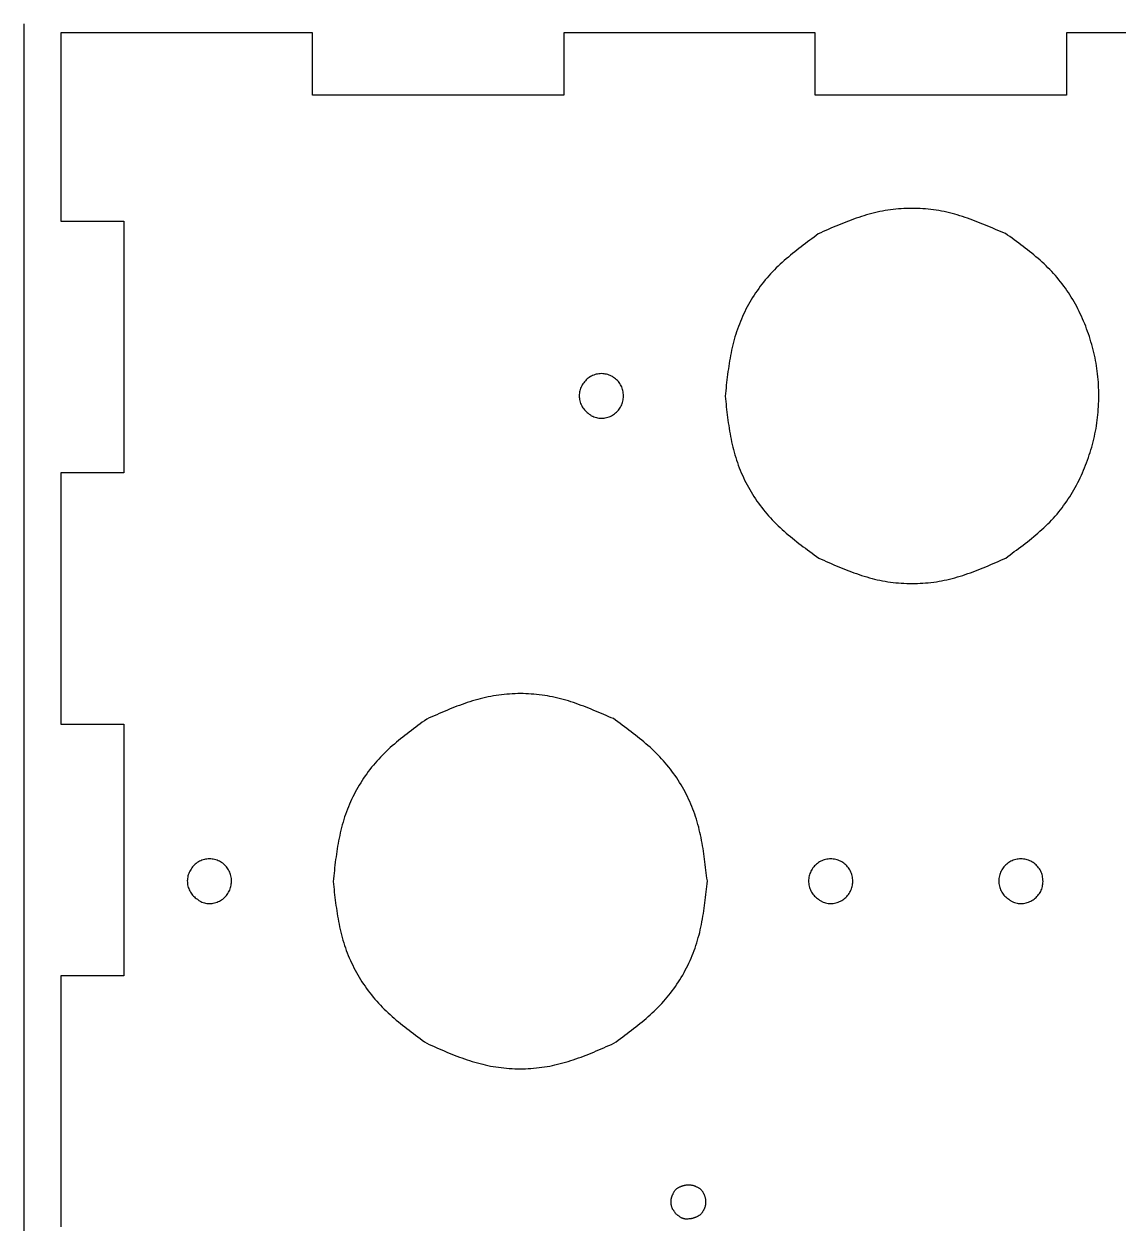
# Model space of a CAD drawing. Extents: x 610 to 1150, y 270 to 883.
# Drawn here: x 610.1 to 697.2, y 785.4 to 880.8 of the extents above; entities that cross this region are included whole.
import ezdxf

# ---------------------------------------------------------------- set-up
doc = ezdxf.new("R2010")
doc.units = 0
doc.layers.get('0').update_dxf_attribs({"linetype": 'CONTINUOUS'})

msp = doc.modelspace()

# ---------------------------------------------------------------- linework, layer by layer
at = {"color": 3}
msp.add_line((610.132298, 880.797563), (610.132298, 269.797587), dxfattribs=at)
at = {"color": 7}
for p, q in [((613.072771, 880.104822), (613.072771, 865.112075)), ((633.074848, 880.104822), (613.072771, 880.104822)), ((633.074848, 875.130761), (633.074848, 880.104822)), ((673.079001, 880.104822), (653.076925, 880.104822)), ((653.076925, 880.104822), (653.076925, 875.130761)), ((673.079001, 875.130761), (673.079001, 880.104822)), ((713.083181, 880.104822), (693.081105, 880.104822)), ((693.081105, 880.104822), (693.081105, 875.130761)), ((653.076925, 875.130761), (633.074848, 875.130761)), ((693.081105, 875.130761), (673.079001, 875.130761)), ((613.072771, 865.112075), (618.082101, 865.112075)), ((618.082101, 865.112075), (618.082101, 845.109998)), ((618.082101, 845.109998), (613.072771, 845.109998)), ((613.072771, 845.109998), (613.072771, 825.107921)), ((613.072771, 825.107921), (618.082101, 825.107921)), ((618.082101, 825.107921), (618.082101, 805.105845)), ((618.082101, 805.105845), (613.072771, 805.105845)), ((613.072771, 805.105845), (613.072771, 785.139037))]:
    msp.add_line(p, q, dxfattribs=at)
for points in [[(679.920363, 866.101287), (679.34931, 866.0629), (678.780656, 865.986404), (678.220359, 865.870635)], [(681.642511, 866.10154), (681.069258, 866.139954), (680.493602, 866.139821), (679.920363, 866.101287)], [(683.342057, 865.870635), (682.781981, 865.986789), (682.213438, 866.063282), (681.642511, 866.10154)], [(676.550569, 865.414312), (676.001346, 865.231059), (675.461392, 865.021732), (674.926776, 864.800039)], [(678.220359, 865.870635), (677.655019, 865.753824), (677.098186, 865.597029), (676.550569, 865.414312)], [(685.003937, 865.4145), (684.459003, 865.597178), (683.904804, 865.753927), (683.342057, 865.870635)], [(686.619903, 864.800186), (686.087931, 865.021896), (685.550595, 865.231245), (685.003937, 865.4145)], [(673.32599, 864.10679), (672.892326, 863.765837), (672.423393, 863.424883), (671.96257, 863.072983)], [(674.926776, 864.800039), (674.389588, 864.577279), (673.857789, 864.342035), (673.32599, 864.10679)], [(688.212904, 864.142059), (687.683709, 864.342084), (687.154514, 864.577377), (686.619903, 864.800186)], [(689.62361, 863.103603), (689.158994, 863.457362), (688.685949, 863.799711), (688.212904, 864.142059)], [(671.96257, 863.072983), (671.504007, 862.722809), (671.053475, 862.361795), (670.620895, 861.979638)], [(690.972215, 862.00518), (690.537964, 862.389834), (690.084942, 862.752344), (689.62361, 863.103603)], [(670.620895, 861.979638), (670.189647, 861.598658), (669.77624, 861.196664), (669.39325, 860.76722)], [(692.196602, 860.786825), (691.816191, 861.219362), (691.403459, 861.623191), (690.972215, 862.00518)], [(669.39325, 860.76722), (669.011748, 860.339445), (668.660428, 859.884433), (668.34116, 859.408147)], [(693.228962, 859.42983), (692.916139, 859.904912), (692.572117, 860.359856), (692.196602, 860.786825)], [(668.34116, 859.408147), (668.020608, 858.929943), (667.732368, 858.430293), (667.478813, 857.913437)], [(694.081247, 857.937845), (693.827771, 858.451858), (693.544208, 858.95107), (693.228962, 859.42983)], [(667.478813, 857.913437), (667.22625, 857.398602), (667.008101, 856.866695), (666.828485, 856.322325)], [(694.75351, 856.349762), (694.559739, 856.891166), (694.335646, 857.42196), (694.081247, 857.937845)], [(666.828485, 856.322325), (666.647451, 855.773658), (666.505559, 855.212331), (666.390902, 854.646045)], [(695.250257, 854.676025), (695.114779, 855.242656), (694.949684, 855.801646), (694.75351, 856.349762)], [(666.390902, 854.646045), (666.275898, 854.078045), (666.188294, 853.505057), (666.114151, 852.93053)], [(695.553617, 852.963089), (695.49083, 853.539269), (695.385246, 854.11144), (695.250257, 854.676025)], [(655.023977, 852.632307), (654.969761, 852.590464), (654.918029, 852.545426), (654.868955, 852.497666)], [(655.193591, 852.747593), (655.134756, 852.712706), (655.078128, 852.6741), (655.023977, 852.632307)], [(655.376056, 852.840975), (655.313402, 852.813614), (655.252395, 852.782461), (655.193591, 852.747593)], [(655.568727, 852.911703), (655.50318, 852.891968), (655.438793, 852.868373), (655.376056, 852.840975)], [(655.768478, 852.959259), (655.701042, 852.947329), (655.634304, 852.931447), (655.568727, 852.911703)], [(655.972744, 852.983196), (655.904267, 852.979195), (655.836023, 852.971209), (655.768478, 852.959259)], [(656.178319, 852.983231), (656.10987, 852.987214), (656.041191, 852.987195), (655.972744, 852.983196)], [(656.38255, 852.95926), (656.315025, 852.971261), (656.246787, 852.979248), (656.178319, 852.983231)], [(656.582242, 852.911462), (656.516691, 852.931289), (656.449976, 852.947276), (656.38255, 852.95926)], [(656.774889, 852.840599), (656.712139, 852.867981), (656.647772, 852.891641), (656.582242, 852.911462)], [(656.957436, 852.747593), (656.898539, 852.782233), (656.837519, 852.81327), (656.774889, 852.840599)], [(657.126004, 852.634473), (657.072074, 852.675409), (657.015797, 852.71327), (656.957436, 852.747593)], [(657.280861, 852.502644), (657.231703, 852.549368), (657.180031, 852.593464), (657.126004, 852.634473)], [(666.114151, 852.93053), (666.039644, 852.353186), (665.97873, 851.774287), (665.917815, 851.195388)], [(695.656347, 851.230684), (695.636301, 851.809482), (695.616255, 852.38828), (695.553617, 852.963089)], [(654.362605, 851.628175), (654.346265, 851.563189), (654.333694, 851.497255), (654.325089, 851.43079)], [(654.422728, 851.819937), (654.399063, 851.757229), (654.378948, 851.693176), (654.362605, 851.628175)], [(654.50546, 852.006356), (654.474418, 851.945833), (654.446745, 851.883577), (654.422728, 851.819937)], [(654.608354, 852.182397), (654.570895, 852.125643), (654.536495, 852.066865), (654.50546, 852.006356)], [(654.729751, 852.346485), (654.686411, 852.293993), (654.645851, 852.239208), (654.608354, 852.182397)], [(654.868955, 852.497666), (654.819839, 852.449864), (654.773386, 852.399336), (654.729751, 852.346485)], [(657.421277, 852.354317), (657.377068, 852.40614), (657.330232, 852.455717), (657.280861, 852.502644)], [(657.544797, 852.193106), (657.506599, 852.249038), (657.465236, 852.302787), (657.421277, 852.354317)], [(657.648702, 852.019618), (657.617727, 852.079555), (657.582831, 852.137413), (657.544797, 852.193106)], [(657.7283, 851.835601), (657.706267, 851.898728), (657.679412, 851.960194), (657.648702, 852.019618)], [(657.782096, 851.63903), (657.768108, 851.705552), (657.750696, 851.771434), (657.7283, 851.835601)], [(657.815755, 851.436373), (657.806815, 851.504272), (657.796196, 851.571976), (657.782096, 851.63903)], [(654.311656, 851.230684), (654.311444, 851.162134), (654.315886, 851.093574), (654.32433, 851.025528)], [(654.325089, 851.43079), (654.3165, 851.364444), (654.311862, 851.297569), (654.311656, 851.230684)], [(654.32433, 851.025528), (654.332789, 850.957366), (654.345263, 850.88972), (654.361688, 850.823047)], [(654.361688, 850.823047), (654.378163, 850.756168), (654.398613, 850.690267), (654.422728, 850.625741)], [(657.7283, 850.606135), (657.749939, 850.668788), (657.766963, 850.733011), (657.780826, 850.797839)], [(657.780826, 850.797839), (657.794793, 850.863152), (657.805552, 850.929079), (657.81475, 850.9952)], [(657.81475, 850.9952), (657.824014, 851.061798), (657.831693, 851.128593), (657.839372, 851.195388)], [(657.839372, 851.195388), (657.832068, 851.264017), (657.824765, 851.367943), (657.815755, 851.436373)], [(665.917815, 851.195388), (665.977797, 850.617366), (666.037778, 850.07464), (666.111374, 849.498155)], [(695.55164, 849.495437), (695.615116, 850.071138), (695.635732, 850.650911), (695.656347, 851.230684)], [(654.422728, 850.625741), (654.446411, 850.56237), (654.47363, 850.500325), (654.504367, 850.440065)], [(654.504367, 850.440065), (654.535002, 850.380004), (654.569132, 850.321715), (654.606837, 850.265801)], [(654.606837, 850.265801), (654.644288, 850.210265), (654.685265, 850.157071), (654.72975, 850.107025)], [(654.72975, 850.107025), (654.774463, 850.056722), (654.82272, 850.009599), (654.873024, 849.964877)], [(654.873024, 849.964877), (654.923629, 849.919889), (654.976306, 849.87733), (655.029909, 849.836007)], [(655.029909, 849.836007), (655.083845, 849.794429), (655.138718, 849.754102), (655.193591, 849.713775)], [(655.193591, 849.713775), (655.256133, 849.650055), (655.318675, 849.621632), (655.381894, 849.594739)], [(656.957436, 849.678479), (657.016075, 849.713262), (657.072463, 849.751835), (657.126375, 849.793577)], [(657.126375, 849.793577), (657.18049, 849.835476), (657.232109, 849.880568), (657.281161, 849.928277)], [(657.281161, 849.928277), (657.33046, 849.976226), (657.377167, 850.02682), (657.421277, 850.079587)], [(657.421277, 850.079587), (657.465217, 850.13215), (657.506579, 850.18687), (657.544785, 850.243734)], [(657.544785, 850.243734), (657.582799, 850.300313), (657.617687, 850.359015), (657.64866, 850.419764)], [(657.64866, 850.419764), (657.679373, 850.480001), (657.706236, 850.542252), (657.7283, 850.606135)], [(655.381894, 849.594739), (655.444658, 849.568041), (655.50809, 849.542852), (655.572697, 849.520883)], [(655.572697, 849.520883), (655.636834, 849.499074), (655.702129, 849.480439), (655.768478, 849.466812)], [(655.768478, 849.466812), (655.835238, 849.453101), (655.903066, 849.444461), (655.971126, 849.440348)], [(655.971126, 849.440348), (656.039749, 849.436201), (656.108609, 849.436655), (656.177185, 849.441189)], [(656.177185, 849.441189), (656.246059, 849.445742), (656.314647, 849.45441), (656.382549, 849.466812)], [(656.382549, 849.466812), (656.450152, 849.479159), (656.517075, 849.495208), (656.58287, 849.515033)], [(656.58287, 849.515033), (656.648367, 849.534769), (656.712745, 849.558248), (656.775477, 849.585544)], [(656.775477, 849.585544), (656.837968, 849.612735), (656.898826, 849.643714), (656.957436, 849.678479)], [(666.111374, 849.498155), (666.184606, 848.924516), (666.271318, 848.3524), (666.385477, 847.785246)], [(695.245285, 847.779957), (695.38131, 848.345334), (695.48801, 848.918339), (695.55164, 849.495437)], [(666.385477, 847.785246), (666.499281, 847.219852), (666.640361, 846.65939), (666.820653, 846.111579)], [(694.745677, 846.103747), (694.942681, 846.652692), (695.108755, 847.212482), (695.245285, 847.779957)], [(666.820653, 846.111579), (666.999468, 845.568254), (667.216854, 845.037373), (667.46862, 844.523531)], [(694.070984, 844.512663), (694.326171, 845.029536), (694.551023, 845.561348), (694.745677, 846.103747)], [(667.46862, 844.523531), (667.721397, 844.007627), (668.008829, 843.508899), (668.328466, 843.031528)], [(693.216233, 843.017941), (693.532376, 843.497552), (693.816737, 843.997693), (694.070984, 844.512663)], [(668.328466, 843.031528), (668.646844, 842.556038), (668.997175, 842.101738), (669.37756, 841.674516)], [(692.180913, 841.658826), (692.557546, 842.086356), (692.902536, 842.542042), (693.216233, 843.017941)], [(669.37756, 841.674516), (669.761838, 841.242921), (670.176789, 840.83896), (670.609719, 840.456161)], [(690.960982, 840.446426), (691.390557, 840.826595), (691.801768, 841.228444), (692.180913, 841.658826)], [(670.609719, 840.456161), (671.043979, 840.072186), (671.496327, 839.709503), (671.956768, 839.357738)], [(689.617761, 839.353088), (690.077207, 839.70276), (690.528405, 840.0636), (690.960982, 840.446426)], [(671.956768, 839.357738), (672.419483, 839.004235), (672.890371, 838.661758), (673.361259, 838.319282)], [(688.248173, 838.319282), (688.683978, 838.660108), (689.155052, 839.000934), (689.617761, 839.353088)], [(673.361259, 838.319282), (673.890454, 838.083989), (674.419649, 837.848696), (674.95426, 837.625887)], [(686.647387, 837.626033), (687.184575, 837.848793), (687.716374, 838.084037), (688.248173, 838.319282)], [(674.95426, 837.625887), (675.486232, 837.404177), (676.023567, 837.194828), (676.570225, 837.011572)], [(685.023593, 837.01176), (685.572817, 837.195013), (686.112771, 837.40434), (686.647387, 837.626033)], [(676.570225, 837.011572), (677.115159, 836.828894), (677.669358, 836.672145), (678.232106, 836.555437)], [(678.232106, 836.555437), (678.792181, 836.439283), (679.360725, 836.36279), (679.931652, 836.324532)], [(681.6538, 836.324785), (682.224852, 836.363172), (682.793506, 836.439668), (683.353804, 836.555437)], [(683.353804, 836.555437), (683.919144, 836.672248), (684.475977, 836.829043), (685.023593, 837.01176)], [(679.931652, 836.324532), (680.504905, 836.286118), (681.080561, 836.286251), (681.6538, 836.324785)], [(645.400882, 826.821393), (644.851659, 826.63814), (644.311705, 826.428813), (643.777089, 826.20712)], [(647.070672, 827.277716), (646.505331, 827.160908), (645.948499, 827.004111), (645.400882, 826.821393)], [(648.770676, 827.508356), (648.199623, 827.469971), (647.630969, 827.393483), (647.070672, 827.277716)], [(650.492824, 827.508616), (649.919571, 827.547026), (649.343915, 827.546889), (648.770676, 827.508356)], [(652.192369, 827.277717), (651.632294, 827.39387), (651.06375, 827.470361), (650.492824, 827.508616)], [(653.854244, 826.821582), (653.309312, 827.00426), (652.755115, 827.161009), (652.192369, 827.277717)], [(655.470204, 826.207267), (654.938233, 826.428976), (654.4009, 826.638326), (653.854244, 826.821582)], [(643.777089, 826.20712), (643.239901, 825.984361), (642.708102, 825.749116), (642.176303, 825.513872)], [(657.027921, 825.549141), (656.534018, 825.749164), (656.004819, 825.984457), (655.470204, 826.207267)], [(642.176303, 825.513872), (641.70737, 825.172916), (641.238436, 824.831961), (640.777614, 824.480058)], [(658.432431, 824.510684), (657.96971, 824.864188), (657.498816, 825.206664), (657.027921, 825.549141)], [(640.777614, 824.480058), (640.319051, 824.129882), (639.868521, 823.768865), (639.435939, 823.386708)], [(659.779478, 823.412262), (659.345222, 823.796239), (658.892873, 824.158921), (658.432431, 824.510684)], [(639.435939, 823.386708), (639.004692, 823.00573), (638.591284, 822.603742), (638.208294, 822.174301)], [(661.01162, 822.193906), (660.627346, 822.6255), (660.212403, 823.029463), (659.779478, 823.412262)], [(638.208294, 822.174301), (637.826791, 821.746528), (637.475471, 821.291515), (637.156204, 820.815229)], [(662.060714, 820.8369), (661.742335, 821.312387), (661.392004, 821.766683), (661.01162, 822.193906)], [(637.156204, 820.815229), (636.835651, 820.337024), (636.54741, 819.837373), (636.293849, 819.320519)], [(662.920567, 819.344902), (662.667787, 819.860804), (662.380354, 820.359531), (662.060714, 820.8369)], [(636.293849, 819.320519), (636.041279, 818.805684), (635.82312, 818.273778), (635.643503, 817.729407)], [(663.568553, 817.756844), (663.389735, 818.300174), (663.17234, 818.831057), (662.920567, 819.344902)], [(635.643503, 817.729407), (635.462469, 817.180741), (635.320589, 816.619412), (635.205937, 816.053126)], [(664.003724, 816.083177), (663.889923, 816.648571), (663.748846, 817.209034), (663.568553, 817.756844)], [(635.205937, 816.053126), (635.090939, 815.485125), (635.003334, 814.912138), (634.929186, 814.337611)], [(664.277821, 814.370275), (664.204588, 814.943911), (664.117879, 815.516025), (664.003724, 816.083177)], [(623.423391, 813.58947), (623.385927, 813.53272), (623.351523, 813.473944), (623.320484, 813.413436)], [(623.544794, 813.753539), (623.501457, 813.70105), (623.460891, 813.646275), (623.423391, 813.58947)], [(623.683999, 813.904739), (623.634883, 813.856931), (623.588433, 813.806394), (623.544794, 813.753539)], [(623.839013, 814.039387), (623.7848, 813.997541), (623.733069, 813.952502), (623.683999, 813.904739)], [(624.008609, 814.154674), (623.949779, 814.119789), (623.893158, 814.081181), (623.839013, 814.039387)], [(624.191091, 814.248057), (624.128432, 814.220696), (624.067416, 814.189545), (624.008609, 814.154674)], [(624.383763, 814.318785), (624.318216, 814.299048), (624.253829, 814.275452), (624.191091, 814.248057)], [(624.583496, 814.366341), (624.516065, 814.354411), (624.449333, 814.338529), (624.383763, 814.318785)], [(624.787779, 814.390277), (624.719297, 814.386276), (624.651046, 814.378292), (624.583496, 814.366341)], [(624.993362, 814.390312), (624.924911, 814.394294), (624.856229, 814.394276), (624.787779, 814.390277)], [(625.197593, 814.366341), (625.130069, 814.378342), (625.06183, 814.386328), (624.993362, 814.390312)], [(625.397285, 814.318544), (625.331734, 814.338371), (625.265019, 814.354357), (625.197593, 814.366341)], [(625.589934, 814.24768), (625.527183, 814.275062), (625.462816, 814.298722), (625.397285, 814.318544)], [(625.77248, 814.154674), (625.713583, 814.189314), (625.652563, 814.22035), (625.589934, 814.24768)], [(625.941047, 814.041554), (625.887117, 814.08249), (625.83084, 814.120351), (625.77248, 814.154674)], [(626.095898, 813.909725), (626.046743, 813.956451), (625.995073, 814.000545), (625.941047, 814.041554)], [(626.236295, 813.761398), (626.19209, 813.813219), (626.145262, 813.862799), (626.095898, 813.909725)], [(626.359821, 813.600187), (626.32162, 813.656119), (626.280254, 813.709866), (626.236295, 813.761398)], [(626.463739, 813.426699), (626.43276, 813.486636), (626.39786, 813.544494), (626.359821, 813.600187)], [(634.929186, 814.337611), (634.854675, 813.760267), (634.793754, 813.181368), (634.732833, 812.60247)], [(664.50666, 812.637765), (664.411404, 813.215781), (664.351418, 813.793797), (664.277821, 814.370275)], [(672.846526, 813.58947), (672.809062, 813.53272), (672.774657, 813.473944), (672.74362, 813.413436)], [(672.96793, 813.753539), (672.924592, 813.70105), (672.884026, 813.646275), (672.846526, 813.58947)], [(673.107133, 813.904739), (673.058018, 813.856931), (673.011568, 813.806394), (672.96793, 813.753539)], [(673.262148, 814.039387), (673.207934, 813.997542), (673.156203, 813.952502), (673.107133, 813.904739)], [(673.431744, 814.154675), (673.372914, 814.119788), (673.316293, 814.081181), (673.262148, 814.039387)], [(673.614209, 814.248056), (673.551555, 814.220696), (673.490546, 814.189544), (673.431744, 814.154675)], [(673.80688, 814.318784), (673.741333, 814.299048), (673.676946, 814.275453), (673.614209, 814.248056)], [(674.006631, 814.366341), (673.939195, 814.354411), (673.872457, 814.338529), (673.80688, 814.318784)], [(674.210896, 814.390277), (674.14242, 814.386276), (674.074175, 814.378291), (674.006631, 814.366341)], [(674.41648, 814.390312), (674.348028, 814.394294), (674.279346, 814.394276), (674.210896, 814.390277)], [(674.620729, 814.366341), (674.553198, 814.378343), (674.484954, 814.386329), (674.41648, 814.390312)], [(674.82042, 814.318544), (674.754869, 814.338371), (674.688155, 814.354358), (674.620729, 814.366341)], [(675.013069, 814.24768), (674.950318, 814.275062), (674.885951, 814.298722), (674.82042, 814.318544)], [(675.195615, 814.154674), (675.136719, 814.189315), (675.075699, 814.220351), (675.013069, 814.24768)], [(675.364171, 814.041554), (675.310244, 814.082488), (675.253972, 814.120351), (675.195615, 814.154674)], [(675.519026, 813.909725), (675.46987, 813.95645), (675.418197, 814.000544), (675.364171, 814.041554)], [(675.65943, 813.761397), (675.615223, 813.813219), (675.568394, 813.862799), (675.519026, 813.909725)], [(675.782956, 813.600186), (675.744755, 813.656118), (675.703389, 813.709866), (675.65943, 813.761397)], [(675.886873, 813.4267), (675.855894, 813.486636), (675.820994, 813.544493), (675.782956, 813.600186)], [(687.980216, 813.600216), (687.942703, 813.544366), (687.908267, 813.486443), (687.87724, 813.426741)], [(688.101779, 813.761397), (688.05838, 813.709922), (688.017757, 813.656107), (687.980216, 813.600216)], [(688.241395, 813.909713), (688.19218, 813.862888), (688.145566, 813.813333), (688.101779, 813.761397)], [(688.396503, 814.041548), (688.342363, 814.00058), (688.290579, 813.956509), (688.241395, 813.909713)], [(688.565593, 814.154674), (688.50707, 814.120338), (688.45061, 814.082492), (688.396503, 814.041548)], [(688.748351, 814.247667), (688.685662, 814.220323), (688.62458, 814.189282), (688.565593, 814.154674)], [(688.940929, 814.318512), (688.875424, 814.298691), (688.811083, 814.27503), (688.748351, 814.247667)], [(689.140479, 814.366315), (689.073102, 814.354316), (689.006434, 814.338334), (688.940929, 814.318512)], [(689.344681, 814.390374), (689.276221, 814.386362), (689.207994, 814.378338), (689.140479, 814.366315)], [(689.550288, 814.390374), (689.48183, 814.394385), (689.413139, 814.394385), (689.344681, 814.390374)], [(689.754578, 814.366314), (689.687033, 814.378335), (689.618777, 814.386361), (689.550288, 814.390374)], [(689.954281, 814.318512), (689.888725, 814.338335), (689.822005, 814.354315), (689.754578, 814.366314)], [(690.146924, 814.247668), (690.084175, 814.275044), (690.019809, 814.298698), (689.954281, 814.318512)], [(690.329464, 814.154675), (690.27057, 814.189313), (690.209552, 814.220344), (690.146924, 814.247668)], [(690.49802, 814.041554), (690.444093, 814.082489), (690.387821, 814.120352), (690.329464, 814.154675)], [(690.652875, 813.909725), (690.603719, 813.95645), (690.552046, 814.000544), (690.49802, 814.041554)], [(690.793279, 813.761397), (690.749072, 813.813219), (690.702243, 813.862799), (690.652875, 813.909725)], [(690.916805, 813.600186), (690.878604, 813.656118), (690.837238, 813.709866), (690.793279, 813.761397)], [(691.020722, 813.4267), (690.989743, 813.486636), (690.954843, 813.544493), (690.916805, 813.600186)], [(623.1267, 812.637764), (623.126488, 812.569215), (623.130927, 812.500655), (623.139368, 812.432609)], [(623.140132, 812.837872), (623.131544, 812.771526), (623.126907, 812.70465), (623.1267, 812.637764)], [(623.177641, 813.035255), (623.161307, 812.970269), (623.148736, 812.904336), (623.140132, 812.837872)], [(623.237746, 813.227019), (623.214084, 813.164311), (623.193979, 813.100257), (623.177641, 813.035255)], [(623.320484, 813.413436), (623.289439, 813.352914), (623.26176, 813.29066), (623.237746, 813.227019)], [(626.543344, 813.242682), (626.521311, 813.30581), (626.494452, 813.367276), (626.463739, 813.426699)], [(626.597134, 813.046111), (626.58315, 813.112633), (626.56574, 813.178516), (626.543344, 813.242682)], [(626.63078, 812.843455), (626.621844, 812.911354), (626.61123, 812.979057), (626.597134, 813.046111)], [(626.629786, 812.402281), (626.639046, 812.468878), (626.646718, 812.535674), (626.65439, 812.60247)], [(626.65439, 812.60247), (626.647088, 812.6711), (626.639786, 812.775025), (626.63078, 812.843455)], [(634.732833, 812.60247), (634.79282, 812.024448), (634.852807, 811.481721), (634.926403, 810.905236)], [(664.310319, 810.902624), (664.384828, 811.479968), (664.445744, 812.058866), (664.50666, 812.637765)], [(672.549835, 812.637765), (672.549626, 812.569216), (672.554063, 812.500655), (672.562502, 812.432609)], [(672.563249, 812.837871), (672.554665, 812.771526), (672.550039, 812.704651), (672.549835, 812.637765)], [(672.600758, 813.035255), (672.584419, 812.970269), (672.571848, 812.904336), (672.563249, 812.837871)], [(672.660881, 813.227018), (672.637215, 813.16431), (672.617101, 813.100257), (672.600758, 813.035255)], [(672.74362, 813.413436), (672.712575, 813.352914), (672.684898, 813.290659), (672.660881, 813.227018)], [(675.966478, 813.242682), (675.944448, 813.305811), (675.917587, 813.367276), (675.886873, 813.4267)], [(676.020257, 813.046111), (676.006274, 813.112632), (675.988871, 813.178516), (675.966478, 813.242682)], [(676.053909, 812.843455), (676.04497, 812.911353), (676.034351, 812.979056), (676.020257, 813.046111)], [(676.052909, 812.402281), (676.062169, 812.468879), (676.069847, 812.535674), (676.077524, 812.60247)], [(676.077524, 812.60247), (676.070221, 812.6711), (676.062918, 812.775024), (676.053909, 812.843455)], [(687.696134, 812.843279), (687.687812, 812.775111), (687.683612, 812.706436), (687.683684, 812.637765)], [(687.683684, 812.637765), (687.683756, 812.56917), (687.68809, 812.500581), (687.69651, 812.432503)], [(687.733402, 813.045988), (687.716929, 812.979246), (687.704466, 812.911517), (687.696134, 812.843279)], [(687.79473, 813.242681), (687.770347, 813.178437), (687.74987, 813.112706), (687.733402, 813.045988)], [(687.87724, 813.426741), (687.846217, 813.367048), (687.818601, 813.305577), (687.79473, 813.242681)], [(691.100328, 813.242682), (691.078297, 813.305811), (691.051436, 813.367276), (691.020722, 813.4267)], [(691.154106, 813.046111), (691.140124, 813.112632), (691.122721, 813.178516), (691.100328, 813.242682)], [(691.187758, 812.843455), (691.178819, 812.911353), (691.168201, 812.979056), (691.154106, 813.046111)], [(691.211374, 812.60247), (691.20407, 812.6711), (691.196767, 812.775024), (691.187758, 812.843455)], [(691.187781, 812.396762), (691.196789, 812.465198), (691.204081, 812.533834), (691.211374, 812.60247)], [(623.139368, 812.432609), (623.147822, 812.364448), (623.160292, 812.296802), (623.176712, 812.230128)], [(623.176712, 812.230128), (623.193183, 812.163249), (623.213628, 812.097347), (623.237746, 812.032821)], [(623.237746, 812.032821), (623.261432, 811.96945), (623.28866, 811.907407), (623.319403, 811.847146)], [(623.319403, 811.847146), (623.350043, 811.787086), (623.384173, 811.728797), (623.42188, 811.672882)], [(623.42188, 811.672882), (623.459331, 811.617346), (623.50031, 811.564152), (623.544794, 811.514106)], [(626.236295, 811.486669), (626.280233, 811.53923), (626.321601, 811.593944), (626.359809, 811.650803)], [(626.359809, 811.650803), (626.397829, 811.707383), (626.432721, 811.766087), (626.463698, 811.826839)], [(626.463698, 811.826839), (626.494413, 811.887078), (626.521278, 811.94933), (626.543344, 812.013216)], [(626.543344, 812.013216), (626.564984, 812.075869), (626.582007, 812.140092), (626.59587, 812.204921)], [(626.59587, 812.204921), (626.609836, 812.270233), (626.620593, 812.336159), (626.629786, 812.402281)], [(672.562502, 812.432609), (672.570956, 812.364447), (672.583426, 812.296802), (672.599847, 812.230128)], [(672.599847, 812.230128), (672.616318, 812.163249), (672.636763, 812.097347), (672.660881, 812.032821)], [(672.660881, 812.032821), (672.684567, 811.96945), (672.711795, 811.907407), (672.742538, 811.847146)], [(672.742538, 811.847146), (672.773178, 811.787086), (672.807308, 811.728797), (672.845015, 811.672882)], [(672.845015, 811.672882), (672.882466, 811.617346), (672.923445, 811.564152), (672.967929, 811.514106)], [(675.65943, 811.486669), (675.703367, 811.53923), (675.744733, 811.593944), (675.782938, 811.650804)], [(675.782938, 811.650804), (675.820955, 811.707384), (675.855843, 811.766089), (675.88682, 811.826839)], [(675.88682, 811.826839), (675.917538, 811.887079), (675.944411, 811.94933), (675.966478, 812.013216)], [(675.966478, 812.013216), (675.988119, 812.075867), (676.005139, 812.140092), (676.018998, 812.204921)], [(676.018998, 812.204921), (676.032961, 812.270233), (676.043715, 812.33616), (676.052909, 812.402281)], [(687.69651, 812.432503), (687.704939, 812.364359), (687.717462, 812.296727), (687.733873, 812.230058)], [(687.733873, 812.230058), (687.750327, 812.163211), (687.770688, 812.097331), (687.794729, 812.032822)], [(687.794729, 812.032822), (687.818344, 811.969458), (687.845509, 811.907416), (687.876223, 811.847175)], [(687.876223, 811.847175), (687.906852, 811.787099), (687.941011, 811.728813), (687.978746, 811.672906)], [(687.978746, 811.672906), (688.016238, 811.61736), (688.057259, 811.564161), (688.101779, 811.514106)], [(690.793279, 811.478837), (690.837247, 811.530384), (690.878629, 811.584142), (690.91684, 811.640089)], [(690.91684, 811.640089), (690.954875, 811.695776), (690.989768, 811.753632), (691.02074, 811.813565)], [(691.02074, 811.813565), (691.051446, 811.87298), (691.078299, 811.934436), (691.100328, 811.997553)], [(691.100328, 811.997553), (691.122721, 812.061714), (691.140129, 812.127591), (691.154117, 812.194105)], [(691.154117, 812.194105), (691.168219, 812.26116), (691.178845, 812.328863), (691.187781, 812.396762)], [(623.544794, 811.514106), (623.589506, 811.463804), (623.63776, 811.416681), (623.688061, 811.371958)], [(623.688061, 811.371958), (623.738663, 811.326968), (623.791335, 811.284407), (623.844934, 811.24308)], [(623.844934, 811.24308), (623.898867, 811.201496), (623.953738, 811.161163), (624.008609, 811.120829)], [(624.008609, 811.120829), (624.071155, 811.057137), (624.133701, 811.028714), (624.196924, 811.001821)], [(624.196924, 811.001821), (624.259686, 810.975123), (624.323115, 810.949934), (624.38772, 810.927965)], [(624.38772, 810.927965), (624.451855, 810.906155), (624.517149, 810.88752), (624.583496, 810.873894)], [(624.583496, 810.873894), (624.650257, 810.860183), (624.718084, 810.851543), (624.786145, 810.84743)], [(624.786145, 810.84743), (624.85477, 810.843282), (624.923633, 810.843737), (624.992211, 810.84827)], [(624.992211, 810.84827), (625.061091, 810.852823), (625.129685, 810.86149), (625.197594, 810.873894)], [(625.197594, 810.873894), (625.265193, 810.88624), (625.332112, 810.90229), (625.397903, 810.922114)], [(625.397903, 810.922114), (625.463401, 810.941851), (625.527781, 810.96533), (625.590516, 810.992625)], [(625.590516, 810.992625), (625.653009, 811.019815), (625.71387, 811.050793), (625.77248, 811.08556)], [(625.77248, 811.08556), (625.831115, 811.120342), (625.887498, 811.158917), (625.941406, 811.200658)], [(625.941406, 811.200658), (625.99552, 811.242557), (626.04714, 811.287647), (626.096191, 811.335358)], [(626.096191, 811.335358), (626.145486, 811.383307), (626.192186, 811.433903), (626.236295, 811.486669)], [(634.926403, 810.905236), (634.999637, 810.331598), (635.086346, 809.759482), (635.200501, 809.192327)], [(664.033561, 809.187108), (664.148564, 809.755108), (664.236172, 810.328096), (664.310319, 810.902624)], [(672.967929, 811.514106), (673.012641, 811.463803), (673.060895, 811.416681), (673.111197, 811.371958)], [(673.111197, 811.371958), (673.161798, 811.326968), (673.21447, 811.284407), (673.268069, 811.243081)], [(673.268069, 811.243081), (673.322002, 811.201496), (673.376873, 811.161163), (673.431744, 811.120829)], [(673.431744, 811.120829), (673.49429, 811.057137), (673.556836, 811.028714), (673.620059, 811.001821)], [(673.620059, 811.001821), (673.682821, 810.975123), (673.74625, 810.949934), (673.810855, 810.927965)], [(673.810855, 810.927965), (673.87499, 810.906155), (673.940284, 810.88752), (674.006631, 810.873894)], [(674.006631, 810.873894), (674.073392, 810.860183), (674.141219, 810.851543), (674.209279, 810.84743)], [(674.209279, 810.84743), (674.277905, 810.843282), (674.346767, 810.843737), (674.415345, 810.84827)], [(674.415345, 810.84827), (674.484226, 810.852823), (674.55282, 810.86149), (674.620729, 810.873893)], [(674.620729, 810.873893), (674.688326, 810.88624), (674.755243, 810.902289), (674.821032, 810.922115)], [(674.821032, 810.922115), (674.886528, 810.941852), (674.950905, 810.965331), (675.013639, 810.992625)], [(675.013639, 810.992625), (675.076136, 811.019816), (675.137002, 811.050792), (675.195616, 811.08556)], [(675.195616, 811.08556), (675.254251, 811.120341), (675.310633, 811.158917), (675.364541, 811.200658)], [(675.364541, 811.200658), (675.418655, 811.242558), (675.470276, 811.287648), (675.519326, 811.335358)], [(675.519326, 811.335358), (675.568622, 811.383307), (675.615322, 811.433903), (675.65943, 811.486669)], [(688.101779, 811.514106), (688.146514, 811.463809), (688.194781, 811.416685), (688.245093, 811.371958)], [(688.245093, 811.371958), (688.295695, 811.326972), (688.348365, 811.28441), (688.401959, 811.243081)], [(688.401959, 811.243081), (688.45588, 811.201499), (688.510737, 811.161164), (688.565593, 811.120829)], [(688.565593, 811.120829), (688.628133, 811.057145), (688.690673, 811.028731), (688.75389, 811.001845)], [(688.75389, 811.001845), (688.816653, 810.975151), (688.880083, 810.949965), (688.944686, 810.927994)], [(688.944686, 810.927994), (689.008829, 810.906181), (689.074127, 810.887537), (689.14048, 810.873894)], [(689.14048, 810.873894), (689.20726, 810.860162), (689.275106, 810.851495), (689.343188, 810.847359)], [(689.343188, 810.847359), (689.41182, 810.84319), (689.480691, 810.843625), (689.549277, 810.848165)], [(689.549277, 810.848165), (689.618135, 810.852722), (689.686706, 810.861417), (689.754578, 810.873894)], [(689.754578, 810.873894), (689.822117, 810.886309), (689.888964, 810.90247), (689.954681, 810.922379)], [(689.954681, 810.922379), (690.020133, 810.942207), (690.084466, 810.965752), (690.147194, 810.993013)], [(690.147194, 810.993013), (690.209726, 811.020189), (690.270663, 811.051056), (690.329464, 811.085561)], [(690.329464, 811.085561), (690.387798, 811.119791), (690.44403, 811.157601), (690.497908, 811.198492)], [(690.497908, 811.198492), (690.551954, 811.239511), (690.603631, 811.283631), (690.652793, 811.33038)], [(690.652793, 811.33038), (690.702188, 811.37735), (690.749042, 811.426974), (690.793279, 811.478837)], [(635.200501, 809.192327), (635.314301, 808.626933), (635.455377, 808.06647), (635.635671, 807.51866)], [(663.595991, 807.510828), (663.777022, 808.059495), (663.918906, 808.620823), (664.033561, 809.187108)], [(635.635671, 807.51866), (635.814489, 806.975334), (636.031886, 806.444455), (636.283657, 805.930612)], [(662.945663, 805.919715), (663.198227, 806.43455), (663.416377, 806.966457), (663.595991, 807.510828)], [(636.283657, 805.930612), (636.536438, 805.41471), (636.823871, 804.915981), (637.14351, 804.43861)], [(662.083315, 804.424999), (662.403865, 804.903206), (662.692106, 805.402857), (662.945663, 805.919715)], [(637.14351, 804.43861), (637.461888, 803.963121), (637.81222, 803.508821), (638.192604, 803.081597)], [(661.031226, 803.065907), (661.412732, 803.493684), (661.764049, 803.948705), (662.083315, 804.424999)], [(638.192604, 803.081597), (638.576879, 802.650003), (638.991825, 802.24604), (639.424752, 801.863242)], [(659.803569, 801.853507), (660.23482, 802.234483), (660.648235, 802.636466), (661.031226, 803.065907)], [(639.424752, 801.863242), (639.859011, 801.479266), (640.311363, 801.116584), (640.771806, 800.764819)], [(658.4619, 800.760169), (658.92046, 801.110343), (659.370987, 801.471356), (659.803569, 801.853507)], [(640.771806, 800.764819), (641.234523, 800.411317), (641.705413, 800.06884), (642.176303, 799.726363)], [(657.063217, 799.726363), (657.532148, 800.067316), (658.00108, 800.408269), (658.4619, 800.760169)], [(642.176303, 799.726363), (642.705495, 799.491065), (643.234687, 799.255766), (643.769297, 799.032956)], [(655.462419, 799.033115), (655.999611, 799.255875), (656.531414, 799.491119), (657.063217, 799.726363)], [(643.769297, 799.032956), (644.301267, 798.811245), (644.838601, 798.601899), (645.385258, 798.418647)], [(645.385258, 798.418647), (645.930196, 798.235971), (646.484399, 798.079225), (647.04715, 797.962518)], [(652.168848, 797.962518), (652.734186, 798.079329), (653.291016, 798.236124), (653.838631, 798.418841)], [(653.838631, 798.418841), (654.387853, 798.602095), (654.927805, 798.811423), (655.462419, 799.033115)], [(647.04715, 797.962518), (647.607224, 797.846366), (648.175765, 797.769872), (648.74669, 797.731613)], [(648.74669, 797.731613), (649.319941, 797.693199), (649.895595, 797.693333), (650.468832, 797.731866)], [(650.468832, 797.731866), (651.039889, 797.770253), (651.608547, 797.846748), (652.168848, 797.962518)], [(661.725906, 787.643903), (661.735956, 787.665957), (661.746534, 787.687765), (661.757358, 787.709448)], [(661.757358, 787.709448), (661.768196, 787.731159), (661.779282, 787.752743), (661.790368, 787.774328)], [(661.790368, 787.774328), (661.803665, 787.8323), (661.816962, 787.855002), (661.830582, 787.877512)], [(661.830582, 787.877512), (661.84418, 787.899985), (661.858099, 787.922267), (661.872648, 787.94414)], [(661.872648, 787.94414), (661.887182, 787.965991), (661.902345, 787.987434), (661.9184, 788.008193)], [(661.9184, 788.008193), (661.934511, 788.029024), (661.951521, 788.049166), (661.969344, 788.068557)], [(661.969344, 788.068557), (661.987194, 788.087976), (662.00586, 788.106643), (662.02528, 788.124493)], [(662.02528, 788.124493), (662.044671, 788.142316), (662.064814, 788.159324), (662.085643, 788.175437)], [(662.085643, 788.175437), (662.106403, 788.191495), (662.127844, 788.206664), (662.149696, 788.221201)], [(662.149696, 788.221201), (662.171568, 788.235752), (662.193852, 788.24967), (662.216324, 788.263269)], [(662.216324, 788.263269), (662.238836, 788.276891), (662.261538, 788.290193), (662.28424, 788.303495)], [(662.28424, 788.303495), (662.343782, 788.314482), (662.368055, 788.325469), (662.392428, 788.336235)], [(662.392428, 788.336235), (662.416776, 788.34699), (662.441224, 788.357525), (662.465859, 788.36761)], [(662.465859, 788.36761), (662.490475, 788.377688), (662.515278, 788.387317), (662.54033, 788.396258)], [(662.54033, 788.396258), (662.565106, 788.4051), (662.590126, 788.413268), (662.615344, 788.420763)], [(662.615344, 788.420763), (662.640588, 788.428266), (662.666033, 788.435093), (662.69164, 788.441241)], [(662.69164, 788.441241), (662.71727, 788.447394), (662.743064, 788.452867), (662.768983, 788.457667)], [(662.768983, 788.457667), (662.793282, 788.462168), (662.81769, 788.466079), (662.842189, 788.469309)], [(662.842189, 788.469309), (662.866668, 788.472537), (662.891238, 788.475086), (662.915866, 788.476894)], [(662.915866, 788.476894), (662.940463, 788.478699), (662.965119, 788.479765), (662.989778, 788.479893)], [(662.989778, 788.479893), (663.017034, 788.480034), (663.044294, 788.479029), (663.0715, 788.477279)], [(663.0715, 788.477279), (663.098739, 788.475527), (663.125923, 788.473028), (663.153016, 788.469753)], [(663.153016, 788.469753), (663.180155, 788.466473), (663.207202, 788.462415), (663.23412, 788.457641)], [(663.23412, 788.457641), (663.260115, 788.453031), (663.28599, 788.447753), (663.311703, 788.44177)], [(663.311703, 788.44177), (663.337365, 788.435798), (663.362865, 788.429124), (663.388109, 788.421575)], [(663.388109, 788.421575), (663.413285, 788.414046), (663.438207, 788.405647), (663.462746, 788.396258)], [(663.462746, 788.396258), (663.485338, 788.387614), (663.507605, 788.378132), (663.529621, 788.36811)], [(663.529621, 788.36811), (663.551683, 788.358067), (663.573491, 788.347483), (663.595165, 788.336635)], [(663.595165, 788.336635), (663.616883, 788.325765), (663.638465, 788.31463), (663.660046, 788.303495)], [(663.660046, 788.303495), (663.718065, 788.290219), (663.740815, 788.276944), (663.763366, 788.263333)], [(663.763366, 788.263333), (663.785859, 788.249757), (663.808155, 788.235847), (663.830023, 788.221278)], [(663.830023, 788.221278), (663.851842, 788.206743), (663.873235, 788.191552), (663.893912, 788.175436)], [(663.893912, 788.175436), (663.91464, 788.159281), (663.934648, 788.142197), (663.953922, 788.124327)], [(663.953922, 788.124327), (663.973251, 788.106407), (663.99184, 788.087697), (664.009699, 788.068315)], [(664.009699, 788.068315), (664.027577, 788.048912), (664.044722, 788.028836), (664.061154, 788.008194)], [(664.061154, 788.008194), (664.077551, 787.987596), (664.093238, 787.966435), (664.108202, 787.944775)], [(664.108202, 787.944775), (664.123148, 787.923141), (664.137372, 787.901009), (664.15088, 787.878448)], [(664.15088, 787.878448), (664.164375, 787.855906), (664.177155, 787.832937), (664.189213, 787.809597)], [(664.189213, 787.809597), (664.201422, 787.785964), (664.212891, 787.76195), (664.223722, 787.737655)], [(664.223722, 787.737655), (664.234565, 787.713334), (664.244769, 787.688731), (664.254434, 787.663919)], [(661.613971, 787.104059), (661.615487, 787.131307), (661.617003, 787.158554), (661.618851, 787.185781)], [(661.619262, 787.030147), (661.617319, 787.054771), (661.615645, 787.079415), (661.613971, 787.104059)], [(661.618851, 787.185781), (661.620697, 787.212986), (661.622875, 787.240171), (661.625671, 787.267297)], [(661.626141, 786.95647), (661.62341, 786.980987), (661.621202, 787.005557), (661.619262, 787.030147)], [(661.625671, 787.267297), (661.628466, 787.294418), (661.631878, 787.321481), (661.636195, 787.348402)], [(661.636196, 786.883264), (661.632117, 786.907558), (661.628869, 786.931988), (661.626141, 786.95647)], [(661.636195, 787.348402), (661.640368, 787.37442), (661.645385, 787.400306), (661.651299, 787.425985)], [(661.651964, 786.805921), (661.645855, 786.831519), (661.640552, 786.857314), (661.636196, 786.883264)], [(661.651299, 787.425985), (661.657218, 787.451684), (661.664036, 787.477176), (661.67176, 787.502392)], [(661.672647, 786.729626), (661.665009, 786.754848), (661.658082, 786.780286), (661.651964, 786.805921)], [(661.67176, 787.502392), (661.679472, 787.527572), (661.688088, 787.552476), (661.697605, 787.577028)], [(661.697605, 787.577028), (661.706355, 787.5996), (661.715868, 787.621874), (661.725906, 787.643903)], [(664.254434, 787.663919), (664.264114, 787.639068), (664.273253, 787.614007), (664.281976, 787.588802)], [(664.281976, 787.588802), (664.290606, 787.563867), (664.298829, 787.538791), (664.306446, 787.513529)], [(664.306446, 787.513529), (664.31405, 787.488311), (664.321049, 787.462907), (664.327276, 787.43731)], [(664.328276, 786.782159), (664.32236, 786.756457), (664.315536, 786.730964), (664.30781, 786.705746)], [(664.327276, 787.43731), (664.333489, 787.411775), (664.338932, 787.386046), (664.343385, 787.36015)], [(664.343359, 786.859743), (664.339192, 786.833726), (664.334187, 786.807838), (664.328276, 786.782159)], [(664.353884, 786.940829), (664.351088, 786.913714), (664.347671, 786.886659), (664.343359, 786.859743)], [(664.343385, 787.36015), (664.347558, 787.335888), (664.350861, 787.311479), (664.353616, 787.287014)], [(664.353616, 787.287014), (664.356378, 787.262493), (664.358589, 787.237917), (664.360496, 787.213319)], [(664.360704, 787.022338), (664.358858, 786.995135), (664.356681, 786.967952), (664.353884, 786.940829)], [(664.360496, 787.213319), (664.362405, 787.188679), (664.364008, 787.164017), (664.365611, 787.139355)], [(664.365611, 787.139355), (664.364068, 787.076812), (664.362552, 787.049565), (664.360704, 787.022338)], [(661.697605, 786.654612), (661.688637, 786.679394), (661.680286, 786.704401), (661.672647, 786.729626)], [(661.726459, 786.58014), (661.716354, 786.604772), (661.706665, 786.629576), (661.697605, 786.654612)], [(661.757793, 786.50671), (661.747074, 786.531068), (661.736559, 786.555518), (661.726459, 786.58014)], [(661.825637, 786.43379), (661.814711, 786.458066), (661.768516, 786.482342), (661.757793, 786.50671)], [(661.865864, 786.365874), (661.852241, 786.388386), (661.838939, 786.411088), (661.825637, 786.43379)], [(661.90793, 786.299247), (661.893379, 786.321119), (661.879462, 786.343402), (661.865864, 786.365874)], [(661.953696, 786.235193), (661.937637, 786.255953), (661.922468, 786.277395), (661.90793, 786.299247)], [(662.004633, 786.174838), (661.986813, 786.194226), (661.969807, 786.214367), (661.953696, 786.235193)], [(662.060556, 786.118914), (662.04114, 786.136759), (662.022478, 786.155422), (662.004633, 786.174838)], [(662.120912, 786.067977), (662.100085, 786.084088), (662.079945, 786.101094), (662.060556, 786.118914)], [(662.184965, 786.022212), (662.163113, 786.036749), (662.141672, 786.051919), (662.120912, 786.067977)], [(662.251593, 785.980146), (662.229121, 785.993744), (662.206837, 786.007661), (662.184965, 786.022212)], [(662.319509, 785.90465), (662.296807, 785.953221), (662.274105, 785.966523), (662.251593, 785.980146)], [(662.384389, 785.87164), (662.362678, 785.882478), (662.341093, 785.893564), (662.319509, 785.90465)], [(662.449934, 785.840188), (662.42788, 785.850238), (662.406072, 785.860816), (662.384389, 785.87164)], [(662.516808, 785.811887), (662.494236, 785.820636), (662.471962, 785.830149), (662.449934, 785.840188)], [(662.591464, 785.786041), (662.566278, 785.793754), (662.541366, 785.802369), (662.516808, 785.811887)], [(663.323028, 785.801855), (663.297492, 785.795643), (663.271764, 785.7902), (663.245868, 785.785747)], [(663.399247, 785.822686), (663.374029, 785.815082), (663.348625, 785.808082), (663.323028, 785.801855)], [(663.474521, 785.847156), (663.449585, 785.838526), (663.424509, 785.830303), (663.399247, 785.822686)], [(663.549638, 785.874693), (663.524785, 785.865015), (663.499725, 785.855878), (663.474521, 785.847156)], [(663.623373, 785.905398), (663.599053, 785.894554), (663.574449, 785.884354), (663.549638, 785.874693)], [(663.695315, 785.939919), (663.671682, 785.927707), (663.647669, 785.916231), (663.623373, 785.905398)], [(663.764166, 785.978252), (663.741624, 785.964757), (663.718655, 785.951979), (663.695315, 785.939919)], [(663.830494, 786.02093), (663.80886, 786.005984), (663.786727, 785.991759), (663.764166, 785.978252)], [(663.893911, 786.067977), (663.873314, 786.051581), (663.852153, 786.035894), (663.830494, 786.02093)], [(663.954034, 786.119426), (663.934629, 786.101551), (663.914552, 786.084408), (663.893911, 786.067977)], [(664.010046, 786.175191), (663.99213, 786.155864), (663.973416, 786.13728), (663.954034, 786.119426)], [(664.061155, 786.235194), (664.044988, 786.214475), (664.027913, 786.194464), (664.010046, 786.175191)], [(664.106997, 786.299088), (664.092508, 786.277243), (664.077284, 786.255866), (664.061155, 786.235194)], [(664.149052, 786.365751), (664.135301, 786.343352), (664.121518, 786.320985), (664.106997, 786.299088)], [(664.189213, 786.43379), (664.176587, 786.410689), (664.162835, 786.388204), (664.149052, 786.365751)], [(664.222212, 786.498671), (664.211523, 786.47688), (664.200846, 786.455073), (664.189213, 786.43379)], [(664.25367, 786.564216), (664.243576, 786.542184), (664.232888, 786.520436), (664.222212, 786.498671)], [(664.281976, 786.63109), (664.27324, 786.60851), (664.263751, 786.586222), (664.25367, 786.564216)], [(664.30781, 786.705746), (664.300095, 786.680562), (664.291481, 786.655654), (664.281976, 786.63109)], [(662.667878, 785.765581), (662.642177, 785.771501), (662.616683, 785.778319), (662.591464, 785.786041)], [(662.745461, 785.750477), (662.719443, 785.75465), (662.693557, 785.759667), (662.667878, 785.765581)], [(662.826547, 785.739953), (662.799432, 785.742748), (662.772376, 785.746161), (662.745461, 785.750477)], [(662.908056, 785.733132), (662.880853, 785.734979), (662.853671, 785.737157), (662.826547, 785.739953)], [(663.025046, 785.763521), (662.96253, 785.729768), (662.935283, 785.731284), (662.908056, 785.733132)], [(663.09903, 785.768637), (663.074384, 785.766727), (663.049715, 785.765124), (663.025046, 785.763521)], [(663.172731, 785.775516), (663.148209, 785.772754), (663.12363, 785.770542), (663.09903, 785.768637)], [(663.245868, 785.785747), (663.221606, 785.781574), (663.197196, 785.778271), (663.172731, 785.775516)]]:
    msp.add_open_spline(points, degree=3, dxfattribs=at)

doc.saveas('drawing.dxf')
